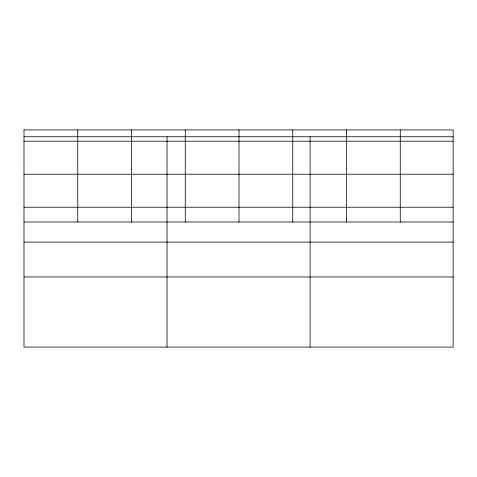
<?xml version="1.0" encoding="UTF-8"?>
<svg xmlns="http://www.w3.org/2000/svg" width="477" height="477" viewBox="0 0 477 477"><rect width="100%" height="100%" fill="white"/><g stroke="black" fill="none" stroke-linecap="round" stroke-linejoin="round"><path stroke-width="0.72" d="M23.85 129.917L453.15 129.917L453.15 347.083L23.993 347.083L23.993 129.917M23.993 136.762L453.15 136.762M23.993 141.21L453.15 141.21M23.993 174.218L453.15 174.218M23.993 207.233L453.15 207.233M23.993 222.002L453.15 222.002M23.993 242.107L453.15 242.107M23.993 276.976L453.15 276.976M400.269 129.917L400.269 222.002M346.511 129.917L346.511 222.002M310.098 136.762L310.098 347.083M292.759 129.917L292.759 222.002M239.007 129.917L239.007 222.002M185.255 129.917L185.255 222.002M167.045 136.762L167.045 347.083M131.503 129.917L131.503 222.002M77.751 129.917L77.751 222.002"/></g></svg>
